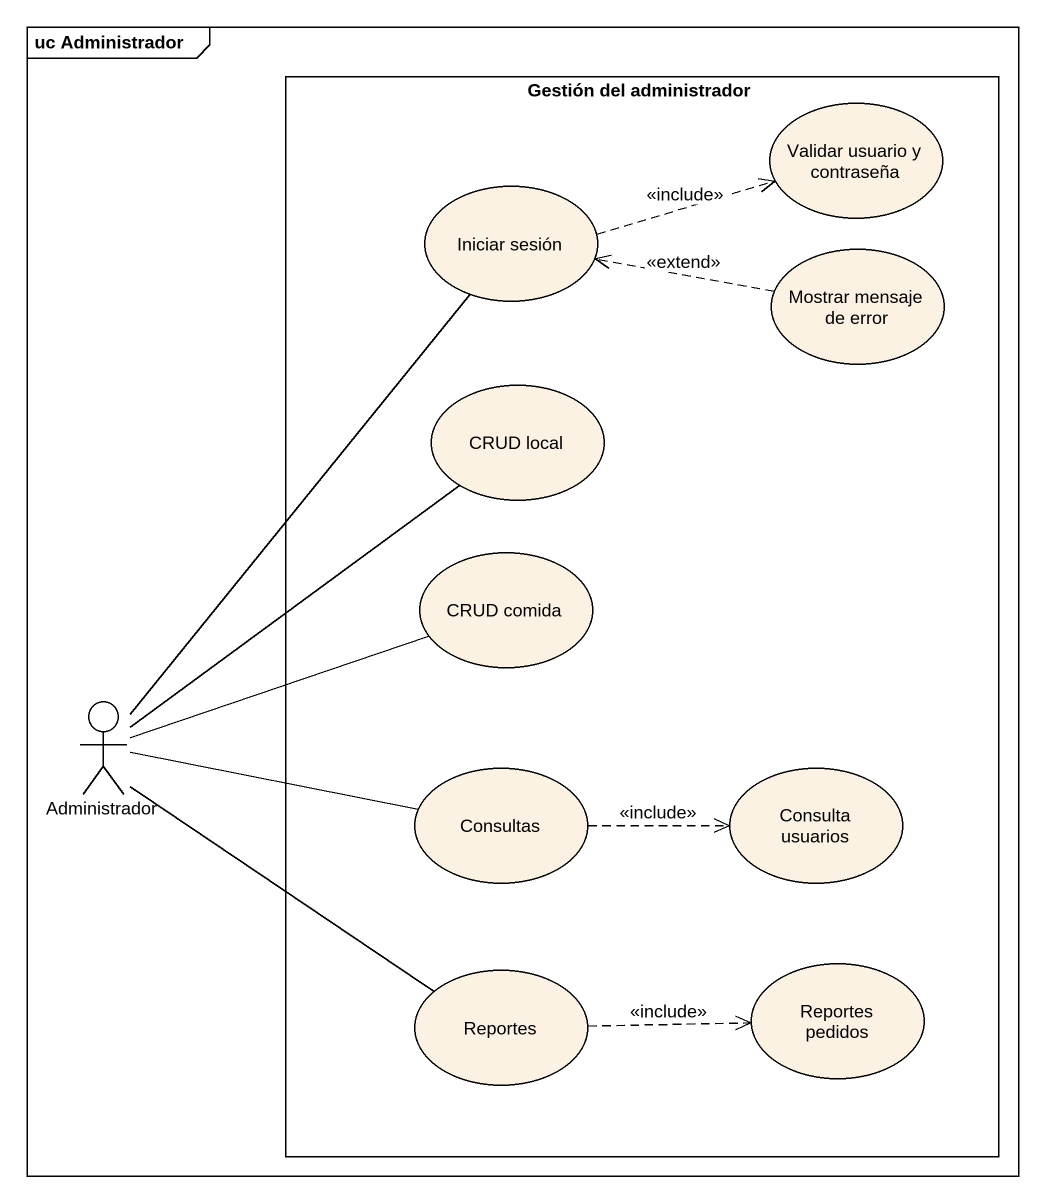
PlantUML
@startuml
mainframe uc Administrador
rectangle "Gestión del administrador" as Gestión_del_administrador {
  usecase "Validar usuario y contraseña" as Validar_usuario_y_contraseña
  usecase "Iniciar sesión" as Iniciar_sesión
  usecase "Mostrar mensaje de error" as Mostrar_mensaje_de_error
  usecase "CRUD local" as CRUD_local
  usecase "CRUD comida" as CRUD_comida
  usecase Consultas
  usecase "Consulta usuarios" as Consulta_usuarios
  usecase Reportes
  usecase "Reportes pedidos" as Reportes_pedidos
}
actor Administrador
Iniciar_sesión .right.> Validar_usuario_y_contraseña : <<include>>
Mostrar_mensaje_de_error .left.> Iniciar_sesión : <<extend>>
Administrador -up- Iniciar_sesión
Administrador -up- CRUD_local
Administrador -right- CRUD_comida
Administrador -right- Consultas
Administrador -- Reportes
Consultas .right.> Consulta_usuarios : <<include>>
Reportes .right.> Reportes_pedidos : <<include>>
@enduml
